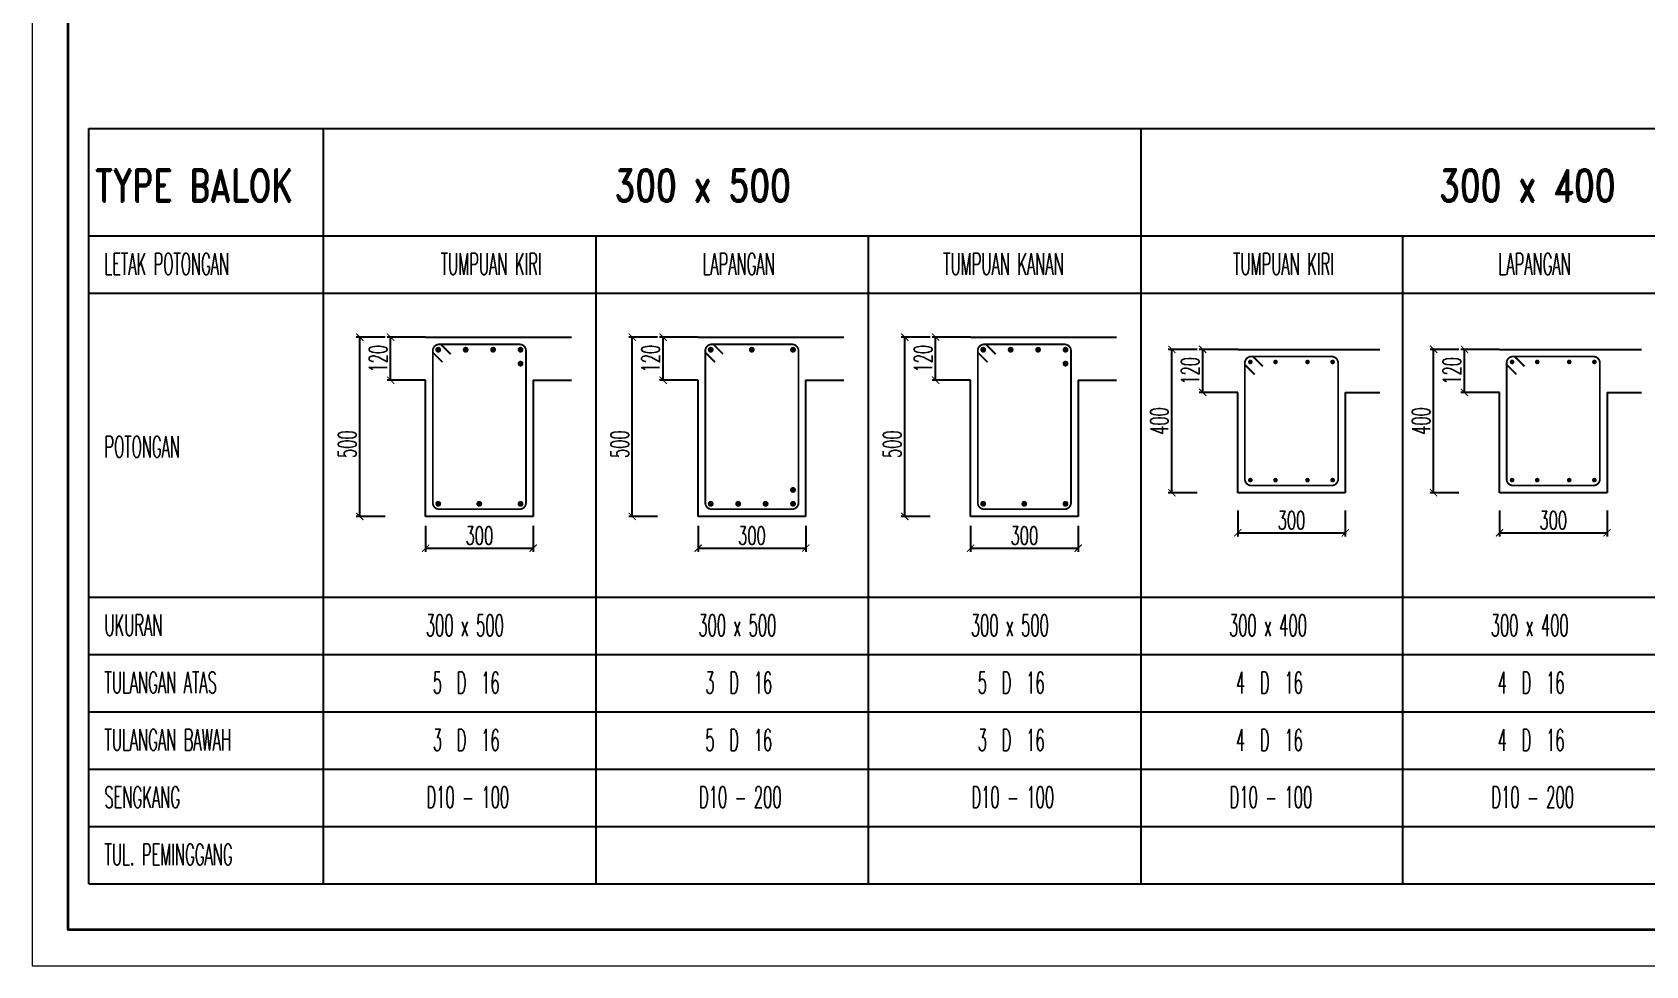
# Model space of a CAD drawing. Header units: inches. Extents: x 266054 to 836293, y -258454 to -102650.
# Drawn here: x 662445 to 684946, y -193548 to -180526 of the extents above; entities that cross this region are included whole.
import ezdxf
from ezdxf.enums import TextEntityAlignment as Align

# ---------------------------------------------------------------- set-up
doc = ezdxf.new("R2010")
doc.units = ezdxf.units.IN
doc.header["$LTSCALE"] = 800
doc.header["$MEASUREMENT"] = 0
for name, color, linetype, lineweight in [('BESI', 1, 'Continuous', 13), ('DIM', 251, 'Continuous', 0), ('GRS KOP', 1, 'Continuous', 35), ('hacht', 8, 'Continuous', 5), ('kop', 7, 'Continuous', 20)]:
    doc.layers.add(name, color=color, linetype=linetype, lineweight=lineweight)
for name, color, linetype in [('HAT', 8, 'Continuous'), ('LOGO', 7, 'Continuous'), ('sloop', 4, 'Continuous'), ('TEXT', 4, 'Continuous')]:
    doc.layers.add(name, color=color, linetype=linetype)
doc.styles.add('BARU', font='arial.ttf')
doc.styles.add('rm', font='romans.shx', dxfattribs={"width": 0.6, "height": 250})
doc.styles.add('ROMANS', font='romans.shx', dxfattribs={"width": 0.8, "height": 0.25})
doc.styles.get("Standard").update_dxf_attribs({"font": 'romans.shx'})
doc.styles.add('X1', font='romand.shx', dxfattribs={"width": 0.75})
doc.dimstyles.new('Copy of 100', dxfattribs={"dimtxt": 200, "dimasz": 100, "dimexe": 50, "dimexo": 100, "dimgap": 50, "dimtad": 1, "dimdec": 0, "dimzin": 0, "dimdsep": 46, "dimtxsty": 'rm', "dimblk": 'ARCHTICK', "dimcen": 0.09, "dimclrd": 16, "dimclre": 16, "dimclrt": 7, "dimadec": 0, "dimazin": 0, "dimtfac": 1, "dimtdec": 0, "dimtix": 1, "dimtmove": 2, "dimatfit": 3, "dimfxl": 0, "dimtolj": 1, "dimtzin": 0, "dimarcsym": 0})

# ---------------------------------------------------------------- blocks, each defined once
blk = doc.blocks.new('_ArchTick')
at = {"layer": 'LOGO', "color": 0, "const_width": 0.15}
blk.add_lwpolyline([(-0.5, -0.5), (0.5, 0.5)], dxfattribs=at)
blk = doc.blocks.new('*D40')
at = {"layer": 'Defpoints', "color": 0}
for p in [(667013, -184780), (667465, -184780), (667465, -187280)]:
    blk.add_point(p, dxfattribs=at)
at = {"layer": 'DIM', "color": 16, "lineweight": -2}
for p, q in [((667365, -184780), (666963, -184780)), ((667013, -187280), (667013, -184780)), ((667365, -187280), (666963, -187280))]:
    blk.add_line(p, q, dxfattribs=at)
at = {"layer": 'DIM', "color": 16, "lineweight": -2, "xscale": 100, "yscale": 100, "zscale": 100}
for p, rotation in [((667013, -184780), 90), ((667013, -187280), 270)]:
    blk.add_blockref('_ArchTick', p, dxfattribs=dict(at, rotation=rotation))
at = {"layer": 'DIM', "color": 7, "insert": (666838, -186273), "char_height": 250, "attachment_point": 5, "rotation": 90, "style": 'rm'}
blk.add_mtext('\\A1;500', dxfattribs=at)
blk = doc.blocks.new('*D41')
at = {"layer": 'Defpoints', "color": 0}
for p in [(667931, -187312), (669431, -187312), (669431, -187723)]:
    blk.add_point(p, dxfattribs=at)
at = {"layer": 'DIM', "color": 16, "lineweight": -2}
for p, q in [((667931, -187412), (667931, -187773)), ((669431, -187412), (669431, -187773)), ((667931, -187723), (669431, -187723))]:
    blk.add_line(p, q, dxfattribs=at)
at = {"layer": 'DIM', "color": 16, "lineweight": -2, "xscale": 100, "yscale": 100, "zscale": 100, "rotation": 180}
blk.add_blockref('_ArchTick', (667931, -187723), dxfattribs=at)
at = {"layer": 'DIM', "color": 16, "lineweight": -2, "xscale": 100, "yscale": 100, "zscale": 100}
blk.add_blockref('_ArchTick', (669431, -187723), dxfattribs=at)
at = {"layer": 'DIM', "color": 7, "insert": (668681, -187548), "char_height": 250, "attachment_point": 5, "style": 'rm'}
blk.add_mtext('\\A1;300', dxfattribs=at)
blk = doc.blocks.new('*D42')
at = {"layer": 'Defpoints', "color": 0}
for p in [(667443, -184780), (667895, -184780), (667895, -185380)]:
    blk.add_point(p, dxfattribs=at)
at = {"layer": 'DIM', "color": 16, "lineweight": -2}
for p, q in [((667795, -184780), (667393, -184780)), ((667443, -185380), (667443, -184780)), ((667795, -185380), (667393, -185380))]:
    blk.add_line(p, q, dxfattribs=at)
at = {"layer": 'DIM', "color": 16, "lineweight": -2, "xscale": 100, "yscale": 100, "zscale": 100}
for p, rotation in [((667443, -184780), 90), ((667443, -185380), 270)]:
    blk.add_blockref('_ArchTick', p, dxfattribs=dict(at, rotation=rotation))
at = {"layer": 'DIM', "color": 7, "insert": (667268, -185080), "char_height": 250, "attachment_point": 5, "rotation": 90, "style": 'rm'}
blk.add_mtext('\\A1;120', dxfattribs=at)
blk = doc.blocks.new('*D43')
at = {"layer": 'Defpoints', "color": 0}
for p in [(670813, -184780), (671265, -184780), (671265, -187280)]:
    blk.add_point(p, dxfattribs=at)
at = {"layer": 'DIM', "color": 16, "lineweight": -2}
for p, q in [((671165, -184780), (670763, -184780)), ((670813, -187280), (670813, -184780)), ((671165, -187280), (670763, -187280))]:
    blk.add_line(p, q, dxfattribs=at)
at = {"layer": 'DIM', "color": 16, "lineweight": -2, "xscale": 100, "yscale": 100, "zscale": 100}
for p, rotation in [((670813, -184780), 90), ((670813, -187280), 270)]:
    blk.add_blockref('_ArchTick', p, dxfattribs=dict(at, rotation=rotation))
at = {"layer": 'DIM', "color": 7, "insert": (670638, -186273), "char_height": 250, "attachment_point": 5, "rotation": 90, "style": 'rm'}
blk.add_mtext('\\A1;500', dxfattribs=at)
blk = doc.blocks.new('*D44')
at = {"layer": 'Defpoints', "color": 0}
for p in [(671731, -187312), (673231, -187312), (673231, -187723)]:
    blk.add_point(p, dxfattribs=at)
at = {"layer": 'DIM', "color": 16, "lineweight": -2}
for p, q in [((671731, -187412), (671731, -187773)), ((673231, -187412), (673231, -187773)), ((671731, -187723), (673231, -187723))]:
    blk.add_line(p, q, dxfattribs=at)
at = {"layer": 'DIM', "color": 16, "lineweight": -2, "xscale": 100, "yscale": 100, "zscale": 100, "rotation": 180}
blk.add_blockref('_ArchTick', (671731, -187723), dxfattribs=at)
at = {"layer": 'DIM', "color": 16, "lineweight": -2, "xscale": 100, "yscale": 100, "zscale": 100}
blk.add_blockref('_ArchTick', (673231, -187723), dxfattribs=at)
at = {"layer": 'DIM', "color": 7, "insert": (672481, -187548), "char_height": 250, "attachment_point": 5, "style": 'rm'}
blk.add_mtext('\\A1;300', dxfattribs=at)
blk = doc.blocks.new('*D45')
at = {"layer": 'Defpoints', "color": 0}
for p in [(671243, -184780), (671695, -184780), (671695, -185380)]:
    blk.add_point(p, dxfattribs=at)
at = {"layer": 'DIM', "color": 16, "lineweight": -2}
for p, q in [((671595, -184780), (671193, -184780)), ((671243, -185380), (671243, -184780)), ((671595, -185380), (671193, -185380))]:
    blk.add_line(p, q, dxfattribs=at)
at = {"layer": 'DIM', "color": 16, "lineweight": -2, "xscale": 100, "yscale": 100, "zscale": 100}
for p, rotation in [((671243, -184780), 90), ((671243, -185380), 270)]:
    blk.add_blockref('_ArchTick', p, dxfattribs=dict(at, rotation=rotation))
at = {"layer": 'DIM', "color": 7, "insert": (671068, -185080), "char_height": 250, "attachment_point": 5, "rotation": 90, "style": 'rm'}
blk.add_mtext('\\A1;120', dxfattribs=at)
blk = doc.blocks.new('*D46')
at = {"layer": 'Defpoints', "color": 0}
for p in [(674613, -184780), (675065, -184780), (675065, -187280)]:
    blk.add_point(p, dxfattribs=at)
at = {"layer": 'DIM', "color": 16, "lineweight": -2}
for p, q in [((674965, -184780), (674563, -184780)), ((674613, -187280), (674613, -184780)), ((674965, -187280), (674563, -187280))]:
    blk.add_line(p, q, dxfattribs=at)
at = {"layer": 'DIM', "color": 16, "lineweight": -2, "xscale": 100, "yscale": 100, "zscale": 100}
for p, rotation in [((674613, -184780), 90), ((674613, -187280), 270)]:
    blk.add_blockref('_ArchTick', p, dxfattribs=dict(at, rotation=rotation))
at = {"layer": 'DIM', "color": 7, "insert": (674438, -186273), "char_height": 250, "attachment_point": 5, "rotation": 90, "style": 'rm'}
blk.add_mtext('\\A1;500', dxfattribs=at)
blk = doc.blocks.new('*D47')
at = {"layer": 'Defpoints', "color": 0}
for p in [(675531, -187312), (677031, -187312), (677031, -187723)]:
    blk.add_point(p, dxfattribs=at)
at = {"layer": 'DIM', "color": 16, "lineweight": -2}
for p, q in [((675531, -187412), (675531, -187773)), ((677031, -187412), (677031, -187773)), ((675531, -187723), (677031, -187723))]:
    blk.add_line(p, q, dxfattribs=at)
at = {"layer": 'DIM', "color": 16, "lineweight": -2, "xscale": 100, "yscale": 100, "zscale": 100, "rotation": 180}
blk.add_blockref('_ArchTick', (675531, -187723), dxfattribs=at)
at = {"layer": 'DIM', "color": 16, "lineweight": -2, "xscale": 100, "yscale": 100, "zscale": 100}
blk.add_blockref('_ArchTick', (677031, -187723), dxfattribs=at)
at = {"layer": 'DIM', "color": 7, "insert": (676281, -187548), "char_height": 250, "attachment_point": 5, "style": 'rm'}
blk.add_mtext('\\A1;300', dxfattribs=at)
blk = doc.blocks.new('*D48')
at = {"layer": 'Defpoints', "color": 0}
for p in [(675043, -184780), (675495, -184780), (675495, -185380)]:
    blk.add_point(p, dxfattribs=at)
at = {"layer": 'DIM', "color": 16, "lineweight": -2}
for p, q in [((675395, -184780), (674993, -184780)), ((675043, -185380), (675043, -184780)), ((675395, -185380), (674993, -185380))]:
    blk.add_line(p, q, dxfattribs=at)
at = {"layer": 'DIM', "color": 16, "lineweight": -2, "xscale": 100, "yscale": 100, "zscale": 100}
for p, rotation in [((675043, -184780), 90), ((675043, -185380), 270)]:
    blk.add_blockref('_ArchTick', p, dxfattribs=dict(at, rotation=rotation))
at = {"layer": 'DIM', "color": 7, "insert": (674868, -185080), "char_height": 250, "attachment_point": 5, "rotation": 90, "style": 'rm'}
blk.add_mtext('\\A1;120', dxfattribs=at)
blk = doc.blocks.new('*D67')
at = {"layer": 'Defpoints', "color": 0}
for p in [(678338, -184950), (678790, -184950), (678790, -186950)]:
    blk.add_point(p, dxfattribs=at)
at = {"layer": 'DIM', "color": 16, "lineweight": -2}
for p, q in [((678690, -184950), (678288, -184950)), ((678338, -186950), (678338, -184950)), ((678690, -186950), (678288, -186950))]:
    blk.add_line(p, q, dxfattribs=at)
at = {"layer": 'DIM', "color": 16, "lineweight": -2, "xscale": 100, "yscale": 100, "zscale": 100}
for p, rotation in [((678338, -184950), 90), ((678338, -186950), 270)]:
    blk.add_blockref('_ArchTick', p, dxfattribs=dict(at, rotation=rotation))
at = {"layer": 'DIM', "color": 7, "insert": (678163, -185950), "char_height": 250, "attachment_point": 5, "rotation": 90, "style": 'rm'}
blk.add_mtext('\\A1;400', dxfattribs=at)
blk = doc.blocks.new('*D68')
at = {"layer": 'Defpoints', "color": 0}
for p in [(679256, -187098), (680756, -187098), (680756, -187509)]:
    blk.add_point(p, dxfattribs=at)
at = {"layer": 'DIM', "color": 16, "lineweight": -2}
for p, q in [((679256, -187198), (679256, -187559)), ((680756, -187198), (680756, -187559)), ((679256, -187509), (680756, -187509))]:
    blk.add_line(p, q, dxfattribs=at)
at = {"layer": 'DIM', "color": 16, "lineweight": -2, "xscale": 100, "yscale": 100, "zscale": 100, "rotation": 180}
blk.add_blockref('_ArchTick', (679256, -187509), dxfattribs=at)
at = {"layer": 'DIM', "color": 16, "lineweight": -2, "xscale": 100, "yscale": 100, "zscale": 100}
blk.add_blockref('_ArchTick', (680756, -187509), dxfattribs=at)
at = {"layer": 'DIM', "color": 7, "insert": (680006, -187334), "char_height": 250, "attachment_point": 5, "style": 'rm'}
blk.add_mtext('\\A1;300', dxfattribs=at)
blk = doc.blocks.new('*D69')
at = {"layer": 'Defpoints', "color": 0}
for p in [(678768, -184950), (679220, -184950), (679220, -185550)]:
    blk.add_point(p, dxfattribs=at)
at = {"layer": 'DIM', "color": 16, "lineweight": -2}
for p, q in [((679120, -184950), (678718, -184950)), ((678768, -185550), (678768, -184950)), ((679120, -185550), (678718, -185550))]:
    blk.add_line(p, q, dxfattribs=at)
at = {"layer": 'DIM', "color": 16, "lineweight": -2, "xscale": 100, "yscale": 100, "zscale": 100}
for p, rotation in [((678768, -184950), 90), ((678768, -185550), 270)]:
    blk.add_blockref('_ArchTick', p, dxfattribs=dict(at, rotation=rotation))
at = {"layer": 'DIM', "color": 7, "insert": (678593, -185250), "char_height": 250, "attachment_point": 5, "rotation": 90, "style": 'rm'}
blk.add_mtext('\\A1;120', dxfattribs=at)
blk = doc.blocks.new('*D70')
at = {"layer": 'Defpoints', "color": 0}
for p in [(681988, -184950), (682440, -184950), (682440, -186950)]:
    blk.add_point(p, dxfattribs=at)
at = {"layer": 'DIM', "color": 16, "lineweight": -2}
for p, q in [((682340, -184950), (681938, -184950)), ((681988, -186950), (681988, -184950)), ((682340, -186950), (681938, -186950))]:
    blk.add_line(p, q, dxfattribs=at)
at = {"layer": 'DIM', "color": 16, "lineweight": -2, "xscale": 100, "yscale": 100, "zscale": 100}
for p, rotation in [((681988, -184950), 90), ((681988, -186950), 270)]:
    blk.add_blockref('_ArchTick', p, dxfattribs=dict(at, rotation=rotation))
at = {"layer": 'DIM', "color": 7, "insert": (681813, -185950), "char_height": 250, "attachment_point": 5, "rotation": 90, "style": 'rm'}
blk.add_mtext('\\A1;400', dxfattribs=at)
blk = doc.blocks.new('*D71')
at = {"layer": 'Defpoints', "color": 0}
for p in [(682906, -187098), (684406, -187098), (684406, -187509)]:
    blk.add_point(p, dxfattribs=at)
at = {"layer": 'DIM', "color": 16, "lineweight": -2}
for p, q in [((682906, -187198), (682906, -187559)), ((684406, -187198), (684406, -187559)), ((682906, -187509), (684406, -187509))]:
    blk.add_line(p, q, dxfattribs=at)
at = {"layer": 'DIM', "color": 16, "lineweight": -2, "xscale": 100, "yscale": 100, "zscale": 100, "rotation": 180}
blk.add_blockref('_ArchTick', (682906, -187509), dxfattribs=at)
at = {"layer": 'DIM', "color": 16, "lineweight": -2, "xscale": 100, "yscale": 100, "zscale": 100}
blk.add_blockref('_ArchTick', (684406, -187509), dxfattribs=at)
at = {"layer": 'DIM', "color": 7, "insert": (683656, -187334), "char_height": 250, "attachment_point": 5, "style": 'rm'}
blk.add_mtext('\\A1;300', dxfattribs=at)
blk = doc.blocks.new('*D72')
at = {"layer": 'Defpoints', "color": 0}
for p in [(682418, -184950), (682870, -184950), (682870, -185550)]:
    blk.add_point(p, dxfattribs=at)
at = {"layer": 'DIM', "color": 16, "lineweight": -2}
for p, q in [((682770, -184950), (682368, -184950)), ((682418, -185550), (682418, -184950)), ((682770, -185550), (682368, -185550))]:
    blk.add_line(p, q, dxfattribs=at)
at = {"layer": 'DIM', "color": 16, "lineweight": -2, "xscale": 100, "yscale": 100, "zscale": 100}
for p, rotation in [((682418, -184950), 90), ((682418, -185550), 270)]:
    blk.add_blockref('_ArchTick', p, dxfattribs=dict(at, rotation=rotation))
at = {"layer": 'DIM', "color": 7, "insert": (682243, -185250), "char_height": 250, "attachment_point": 5, "rotation": 90, "style": 'rm'}
blk.add_mtext('\\A1;120', dxfattribs=at)
blk = doc.blocks.new('kop')
at = {"layer": 'GRS KOP'}
blk.add_lwpolyline([(1, 54), (83, 54), (83, 1), (1, 1)], close=True, dxfattribs=at)
at = {"layer": 'kop', "color": 7}
for p, q in [((0, 55), (0, 0)), ((0, 0), (84, 0))]:
    blk.add_line(p, q, dxfattribs=at)
at = {"layer": 'kop', "style": 'BARU', "flags": 4}
for p, height in [((73.8, 5.4), 0.35), ((80.303, 5.382), 0.25), ((73.8, 4.9), 0.35), ((80.303, 4.882), 0.25), ((73.8, 4.4), 0.35), ((80.303, 4.382), 0.25)]:
    blk.add_attdef('-', p, '', height=height, dxfattribs=at)
at = {"layer": 'kop', "flags": 4}
for tag, p in [('AR-00', (78.057, 2.648)), ('00', (81.238, 2.647))]:
    blk.add_attdef(tag, text='', height=0.35, dxfattribs=at).set_placement(p, align=Align.MIDDLE)

msp = doc.modelspace()

# ---------------------------------------------------------------- linework, layer by layer
for p, q in [((663233, -192404.8), (663233, -181867.4)), ((663233, -181867.4), (666503.5, -181867.4)), ((666503.5, -181867.4), (677903.5, -181867.4)), ((677903.5, -181867.4), (688853.5, -181867.4)), ((663233, -183367.4), (666503.5, -183367.4)), ((666503.5, -183367.4), (677903.5, -183367.4)), ((677903.5, -183367.4), (688853.5, -183367.4)), ((663233, -184167.4), (666503.5, -184167.4)), ((666503.5, -184167.4), (677903.5, -184167.4)), ((677903.5, -184167.4), (688853.5, -184167.4)), ((663233, -188404.8), (666503.5, -188404.8)), ((666503.5, -188404.8), (677903.5, -188404.8)), ((677903.5, -188404.8), (688853.5, -188404.8)), ((663233, -189204.8), (666503.5, -189204.8)), ((666503.5, -189204.8), (677903.5, -189204.8)), ((677903.5, -189204.8), (688853.5, -189204.8)), ((663233, -190004.8), (666503.5, -190004.8)), ((666503.5, -190004.8), (677903.5, -190004.8)), ((677903.5, -190004.8), (688853.5, -190004.8)), ((663233, -190804.8), (666503.5, -190804.8)), ((666503.5, -190804.8), (677903.5, -190804.8)), ((677903.5, -190804.8), (688853.5, -190804.8)), ((663233, -191604.8), (666503.5, -191604.8)), ((666503.5, -191604.8), (677903.5, -191604.8)), ((677903.5, -191604.8), (688853.5, -191604.8)), ((663233, -192404.8), (666503.5, -192404.8)), ((666503.5, -192404.8), (677903.5, -192404.8)), ((677903.5, -192404.8), (688853.5, -192404.8))]:
    msp.add_line(p, q)
at = {"ltscale": 3}
for p, q in [((666503.5, -181867.4), (666503.5, -192404.8)), ((666503.5, -181867.4), (666503.5, -192404.8)), ((666503.5, -181867.4), (666503.5, -192404.8)), ((666503.5, -181867.4), (666503.5, -190999.3)), ((666503.5, -181867.4), (666503.5, -192404.8)), ((677903.5, -181867.4), (677903.5, -192404.8)), ((670303.5, -183367.4), (670303.5, -192404.8)), ((670303.5, -183367.4), (670303.5, -192404.8)), ((674103.5, -183367.4), (674103.5, -192404.8)), ((674103.5, -183367.4), (674103.5, -192404.8)), ((681553.5, -183367.4), (681553.5, -192404.8)), ((681553.5, -183367.4), (681553.5, -192404.8))]:
    msp.add_line(p, q, dxfattribs=at)
at = {"layer": 'BESI', "const_width": 25}
for points in [[(668167.1, -185129.2), (668030.6, -184992.7), (668030.6, -184969.6, -0.4142136), (668120.6, -184879.6), (669240.6, -184879.6, -0.4142136), (669330.6, -184969.6), (669330.6, -187089.6, -0.4142136), (669240.6, -187179.6), (668120.6, -187179.6, -0.4142136), (668030.6, -187089.6), (668030.6, -184969.6, -0.4142136), (668120.6, -184879.6), (668143.8, -184879.6), (668280.2, -185016)], [(671967.1, -185129.2), (671830.6, -184992.7), (671830.6, -184969.6, -0.4142136), (671920.6, -184879.6), (673040.6, -184879.6, -0.4142136), (673130.6, -184969.6), (673130.6, -187089.6, -0.4142136), (673040.6, -187179.6), (671920.6, -187179.6, -0.4142136), (671830.6, -187089.6), (671830.6, -184969.6, -0.4142136), (671920.6, -184879.6), (671943.8, -184879.6), (672080.2, -185016)], [(675767.1, -185129.2), (675630.6, -184992.7), (675630.6, -184969.6, -0.4142136), (675720.6, -184879.6), (676840.6, -184879.6, -0.4142136), (676930.6, -184969.6), (676930.6, -187089.6, -0.4142136), (676840.6, -187179.6), (675720.6, -187179.6, -0.4142136), (675630.6, -187089.6), (675630.6, -184969.6, -0.4142136), (675720.6, -184879.6), (675743.8, -184879.6), (675880.2, -185016)], [(679492.1, -185299.1), (679355.6, -185162.7), (679355.6, -185139.5, -0.4142136), (679445.6, -185049.5), (680565.6, -185049.5, -0.4142136), (680655.6, -185139.5), (680655.6, -186759.5, -0.4142136), (680565.6, -186849.5), (679445.6, -186849.5, -0.4142136), (679355.6, -186759.5), (679355.6, -185139.5, -0.4142136), (679445.6, -185049.5), (679468.8, -185049.5), (679605.2, -185186)], [(683142.1, -185299.1), (683005.6, -185162.7), (683005.6, -185139.5, -0.4142136), (683095.6, -185049.5), (684215.6, -185049.5, -0.4142136), (684305.6, -185139.5), (684305.6, -186759.5, -0.4142136), (684215.6, -186849.5), (683095.6, -186849.5, -0.4142136), (683005.6, -186759.5), (683005.6, -185139.5, -0.4142136), (683095.6, -185049.5), (683118.8, -185049.5), (683255.2, -185186)]]:
    msp.add_lwpolyline(points, format="xyb", dxfattribs=at)
at = {"layer": 'hacht'}
for p in [(668489.4, -184954.9), (668871.9, -184954.9), (676089.4, -184954.9), (676471.9, -184954.9), (672289.4, -187104.3), (672671.9, -187104.3)]:
    msp.add_point(p, dxfattribs=at)
at = {"layer": 'HAT'}
for points, const_width in [([(668086.4, -184954.9, 1), (668127.2, -184954.9, 1)], 40.8), ([(668469, -184954.9, 1), (668509.8, -184954.9, 1)], 40.8), ([(668851.5, -184954.9, 1), (668892.3, -184954.9, 1)], 40.8), ([(669274.8, -184954.9, -1), (669234, -184954.9, -1)], 40.8), ([(671886.4, -184954.9, 1), (671927.2, -184954.9, 1)], 40.8), ([(672458.6, -184954.9, 1), (672499.4, -184954.9, 1)], 40.8), ([(673074.8, -184954.9, -1), (673034, -184954.9, -1)], 40.8), ([(675686.4, -184954.9, 1), (675727.2, -184954.9, 1)], 40.8), ([(676069, -184954.9, 1), (676109.8, -184954.9, 1)], 40.8), ([(676451.5, -184954.9, 1), (676492.3, -184954.9, 1)], 40.8), ([(676874.8, -184954.9, -1), (676834, -184954.9, -1)], 40.8), ([(669274.8, -185148.5, -1), (669234, -185148.5, -1)], 40.8), ([(676874.8, -185148.5, -1), (676834, -185148.5, -1)], 40.8), ([(679415.7, -185125.1, 1), (679447.9, -185125.1, 1)], 32.3), ([(679766.4, -185125.1, 1), (679798.6, -185125.1, 1)], 32.3), ([(680244.9, -185125.1, -1), (680212.6, -185125.1, -1)], 32.3), ([(680595.6, -185125.1, -1), (680563.3, -185125.1, -1)], 32.3), ([(683065.7, -185125.1, 1), (683097.9, -185125.1, 1)], 32.3), ([(683416.4, -185125.1, 1), (683448.6, -185125.1, 1)], 32.3), ([(683894.9, -185125.1, -1), (683862.6, -185125.1, -1)], 32.3), ([(684245.6, -185125.1, -1), (684213.3, -185125.1, -1)], 32.3), ([(679415.7, -186773.9, -1), (679447.9, -186773.9, -1)], 32.3), ([(679766.4, -186773.9, -1), (679798.6, -186773.9, -1)], 32.3), ([(680244.9, -186773.9, 1), (680212.6, -186773.9, 1)], 32.3), ([(680595.6, -186773.9, 1), (680563.3, -186773.9, 1)], 32.3), ([(683065.7, -186773.9, -1), (683097.9, -186773.9, -1)], 32.3), ([(683416.4, -186773.9, -1), (683448.6, -186773.9, -1)], 32.3), ([(683894.9, -186773.9, 1), (683862.6, -186773.9, 1)], 32.3), ([(684245.6, -186773.9, 1), (684213.3, -186773.9, 1)], 32.3), ([(673074.8, -186910.7, 1), (673034, -186910.7, 1)], 40.8), ([(668086.4, -187104.3, -1), (668127.2, -187104.3, -1)], 40.8), ([(668658.6, -187104.3, -1), (668699.4, -187104.3, -1)], 40.8), ([(669274.8, -187104.3, 1), (669234, -187104.3, 1)], 40.8), ([(671886.4, -187104.3, -1), (671927.2, -187104.3, -1)], 40.8), ([(672269, -187104.3, -1), (672309.8, -187104.3, -1)], 40.8), ([(672651.5, -187104.3, -1), (672692.3, -187104.3, -1)], 40.8), ([(673074.8, -187104.3, 1), (673034, -187104.3, 1)], 40.8), ([(675686.4, -187104.3, -1), (675727.2, -187104.3, -1)], 40.8), ([(676258.6, -187104.3, -1), (676299.4, -187104.3, -1)], 40.8), ([(676874.8, -187104.3, 1), (676834, -187104.3, 1)], 40.8)]:
    msp.add_lwpolyline(points, format="xyb", close=True, dxfattribs=dict(at, const_width=const_width))
at = {"layer": 'sloop'}
for p, q in [((667930.6, -184779.6), (667434.9, -184779.6)), ((667930.6, -184779.6), (669430.6, -184779.6)), ((669430.6, -184779.6), (669963.7, -184779.6)), ((671730.6, -184779.6), (671234.9, -184779.6)), ((671730.6, -184779.6), (673230.6, -184779.6)), ((673230.6, -184779.6), (673763.7, -184779.6)), ((675530.6, -184779.6), (675034.9, -184779.6)), ((675530.6, -184779.6), (677030.6, -184779.6)), ((677030.6, -184779.6), (677563.7, -184779.6)), ((679255.6, -184949.5), (678759.9, -184949.5)), ((679255.6, -184949.5), (680755.6, -184949.5)), ((680755.6, -184949.5), (681238.7, -184949.5)), ((682905.6, -184949.5), (682409.9, -184949.5)), ((682905.6, -184949.5), (684405.6, -184949.5)), ((684405.6, -184949.5), (684888.7, -184949.5)), ((667930.6, -185379.6), (667434.9, -185379.6)), ((667930.6, -187279.6), (667930.6, -185379.6)), ((669430.6, -185379.6), (669430.6, -187279.6)), ((669430.6, -185379.6), (669963.7, -185379.6)), ((671730.6, -185379.6), (671234.9, -185379.6)), ((671730.6, -187279.6), (671730.6, -185379.6)), ((673230.6, -185379.6), (673230.6, -187279.6)), ((673230.6, -185379.6), (673763.7, -185379.6)), ((675530.6, -185379.6), (675034.9, -185379.6)), ((675530.6, -187279.6), (675530.6, -185379.6)), ((677030.6, -185379.6), (677030.6, -187279.6)), ((677030.6, -185379.6), (677563.7, -185379.6)), ((679255.6, -185549.5), (678759.9, -185549.5)), ((679255.6, -186949.5), (679255.6, -185549.5)), ((680755.6, -185549.5), (680755.6, -186949.5)), ((680755.6, -185549.5), (681238.7, -185549.5)), ((682905.6, -185549.5), (682409.9, -185549.5)), ((682905.6, -186949.5), (682905.6, -185549.5)), ((684405.6, -185549.5), (684405.6, -186949.5)), ((684405.6, -185549.5), (684888.7, -185549.5)), ((680755.6, -186949.5), (679255.6, -186949.5)), ((684405.6, -186949.5), (682905.6, -186949.5)), ((669430.6, -187279.6), (667930.6, -187279.6)), ((673230.6, -187279.6), (671730.6, -187279.6)), ((677030.6, -187279.6), (675530.6, -187279.6))]:
    msp.add_line(p, q, dxfattribs=at)

# ---------------------------------------------------------------- block references
at = {"layer": 'kop', "xscale": 500, "yscale": 500, "zscale": 500}
msp.add_blockref('kop', (662445.3, -193548), dxfattribs=at)

# ---------------------------------------------------------------- texts
at = {"layer": 'TEXT'}
for s, height, style, width, p in [('TYPE BALOK', 450, 'X1', 0.75, (663321.7, -182888.5)), ('300 x 500', 450, 'X1', 0.75, (670565.6, -182888.5)), ('300 x 400', 450, 'X1', 0.75, (682065.6, -182888.5)), ('LETAK POTONGAN', 300, 'ROMANS', 0.5, (663450.2, -183909.1)), ('TUMPUAN KIRI', 300, 'ROMANS', 0.5, (668140.9, -183909.1)), ('LAPANGAN ', 300, 'ROMANS', 0.5, (671792.1, -183909.1)), ('TUMPUAN KANAN', 300, 'ROMANS', 0.5, (675147.9, -183909.1)), ('TUMPUAN KIRI', 300, 'ROMANS', 0.5, (679190.9, -183909.1)), ('LAPANGAN ', 300, 'ROMANS', 0.5, (682892.1, -183909.1)), ('POTONGAN', 300, 'ROMANS', 0.5, (663452.4, -186458.6)), ('UKURAN', 300, 'ROMANS', 0.5, (663452.4, -188946.5)), ('300 x 500', 300, 'ROMANS', 0.5, (667934.6, -188950)), ('300 x 500', 300, 'ROMANS', 0.5, (671734.6, -188950)), ('300 x 500', 300, 'ROMANS', 0.5, (675534.6, -188950)), ('300 x 400', 300, 'ROMANS', 0.5, (679134.6, -188950)), ('300 x 400', 300, 'ROMANS', 0.5, (682784.6, -188950)), ('TULANGAN ATAS', 300, 'ROMANS', 0.5, (663452.4, -189746.5)), ('5  D  16', 300, 'ROMANS', 0.5, (668031.2, -189750)), ('3  D  16', 300, 'ROMANS', 0.5, (671831.2, -189750)), ('5  D  16', 300, 'ROMANS', 0.5, (675631.2, -189750)), ('4  D  16', 300, 'ROMANS', 0.5, (679231.2, -189750)), ('4  D  16', 300, 'ROMANS', 0.5, (682881.2, -189750)), ('TULANGAN BAWAH', 300, 'ROMANS', 0.5, (663452.4, -190546.5)), ('3  D  16', 300, 'ROMANS', 0.5, (668031.2, -190550)), ('5  D  16', 300, 'ROMANS', 0.5, (671831.2, -190550)), ('3  D  16', 300, 'ROMANS', 0.5, (675631.2, -190550)), ('4  D  16', 300, 'ROMANS', 0.5, (679231.2, -190550)), ('4  D  16', 300, 'ROMANS', 0.5, (682881.2, -190550)), ('SENGKANG', 300, 'ROMANS', 0.5, (663452.4, -191346.5)), ('D10 - 100', 300, 'ROMANS', 0.5, (667943.7, -191346.5)), ('D10 - 200', 300, 'ROMANS', 0.5, (671743.7, -191346.5)), ('D10 - 100', 300, 'ROMANS', 0.5, (675543.7, -191346.5)), ('D10 - 100', 300, 'ROMANS', 0.5, (679143.7, -191346.5)), ('D10 - 200', 300, 'ROMANS', 0.5, (682793.7, -191346.5)), ('TUL. PEMINGGANG', 300, 'ROMANS', 0.5, (663452.4, -192146.5))]:
    msp.add_text(s, height=height, dxfattribs=dict(at, style=style, width=width)).set_placement(p)

# ---------------------------------------------------------------- dimensions: what is measured, and where the dimension line sits
at = {"layer": 'DIM'}
for base, p1, p2, picture, middle in [((667013.4, -184779.6), (667465.2, -187279.6), (667465.2, -184779.6), '*D40', (666838.4, -186272.6)), ((670813.4, -184779.6), (671265.2, -187279.6), (671265.2, -184779.6), '*D43', (670638.4, -186272.6)), ((674613.4, -184779.6), (675065.2, -187279.6), (675065.2, -184779.6), '*D46', (674438.4, -186272.6))]:
    dim = msp.add_linear_dim(base=base, p1=p1, p2=p2, angle=90, dimstyle='Copy of 100', override={"dimlfac": 0.2}, dxfattribs=at)
    dim.commit()
    dim.dimension.update_dxf_attribs({"geometry": picture, "text_midpoint": middle, "dimtype": 160})
for base, p1, p2, picture, middle in [((667442.9, -184779.6), (667894.6, -185379.6), (667894.6, -184779.6), '*D42', (667267.9, -185079.6)), ((671242.9, -184779.6), (671694.6, -185379.6), (671694.6, -184779.6), '*D45', (671067.9, -185079.6)), ((675042.9, -184779.6), (675494.6, -185379.6), (675494.6, -184779.6), '*D48', (674867.9, -185079.6)), ((678338.4, -184949.5), (678790.2, -186949.5), (678790.2, -184949.5), '*D67', (678163.4, -185949.5)), ((678767.9, -184949.5), (679219.6, -185549.5), (679219.6, -184949.5), '*D69', (678592.9, -185249.5)), ((681988.4, -184949.5), (682440.2, -186949.5), (682440.2, -184949.5), '*D70', (681813.4, -185949.5)), ((682417.9, -184949.5), (682869.6, -185549.5), (682869.6, -184949.5), '*D72', (682242.9, -185249.5))]:
    dim = msp.add_linear_dim(base=base, p1=p1, p2=p2, angle=90, dimstyle='Copy of 100', override={"dimlfac": 0.2}, dxfattribs=at)
    dim.commit()
    dim.dimension.update_dxf_attribs({"geometry": picture, "text_midpoint": middle})
for base, p1, p2, picture, middle in [((680755.6, -187509.4), (679255.6, -187098.4), (680755.6, -187098.4), '*D68', (680005.6, -187334.4)), ((684405.6, -187509.4), (682905.6, -187098.4), (684405.6, -187098.4), '*D71', (683655.6, -187334.4)), ((669430.6, -187723.1), (667930.6, -187312.1), (669430.6, -187312.1), '*D41', (668680.6, -187548.1)), ((673230.6, -187723.1), (671730.6, -187312.1), (673230.6, -187312.1), '*D44', (672480.6, -187548.1)), ((677030.6, -187723.1), (675530.6, -187312.1), (677030.6, -187312.1), '*D47', (676280.6, -187548.1))]:
    dim = msp.add_linear_dim(base=base, p1=p1, p2=p2, dimstyle='Copy of 100', override={"dimlfac": 0.2}, dxfattribs=at)
    dim.commit()
    dim.dimension.update_dxf_attribs({"geometry": picture, "text_midpoint": middle})

doc.saveas('drawing.dxf')
